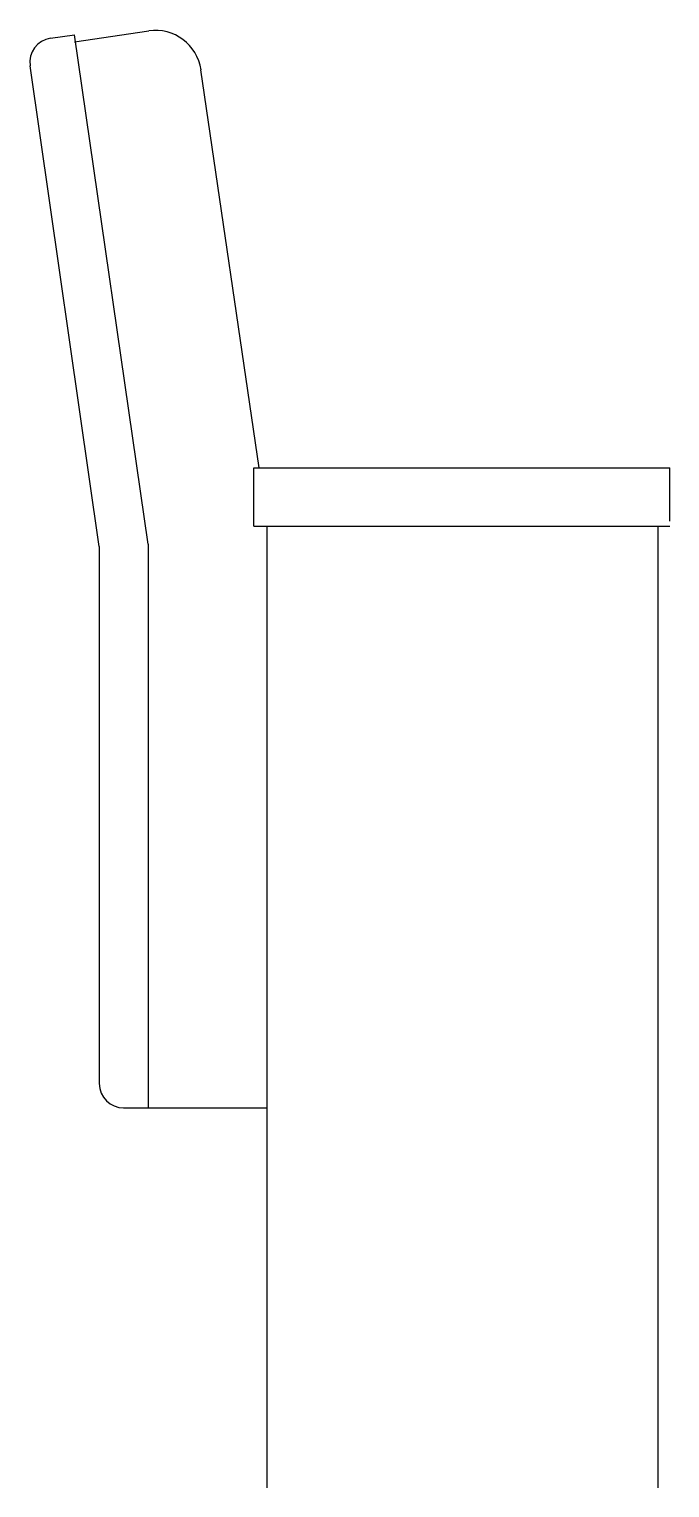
# Model space of a CAD drawing. Extents: x -0.16 to 0.28, y 0 to 1.
import ezdxf

# ---------------------------------------------------------------- set-up
doc = ezdxf.new("R2010")
doc.units = 0
doc.header["$MEASUREMENT"] = 0
doc.layers.get('0').update_dxf_attribs({"linetype": 'CONTINUOUS'})

# ---------------------------------------------------------------- blocks, each defined once
blk = doc.blocks.new('AUDI-L')
for p, q in [((-0.2445, 0.6327), (-0.228, 0.6351)), ((-0.228, 0.6303), (-0.1769, 0.6377)), ((-0.1774, 0.2848), (-0.228, 0.6351)), ((-0.2109, 0.2833), (-0.2585, 0.6138)), ((-0.1009, 0.3372), (-0.141, 0.611)), ((-0.1045, 0.2973), (-0.1045, 0.3372)), ((-0.1045, 0.3372), (0.1817, 0.3372)), ((0.1817, 0.3007), (0.1817, 0.3372)), ((-0.1045, 0.2973), (0.1817, 0.2973)), ((-0.0955, -0.3641), (-0.0955, 0.2973)), ((0.1737, -0.3641), (0.1737, 0.2973)), ((-0.2109, 0.2833), (-0.2109, -0.0861)), ((-0.1774, 0.2848), (-0.1774, -0.1027)), ((-0.1942, -0.1027), (-0.0955, -0.1027))]:
    blk.add_line(p, q)
for centre, radius, start, end in [((-0.242, 0.6162), 0.0167, 98.3237, 188.3237), ((-0.1723, 0.6064), 0.0317, 8.3237, 98.3237), ((-0.1942, -0.0861), 0.0167, 180, 270)]:
    blk.add_arc(centre, radius, start, end)

msp = doc.modelspace()

# ---------------------------------------------------------------- block references
msp.add_blockref('AUDI-L', (0.0955, 0.3641))

doc.saveas('drawing.dxf')
